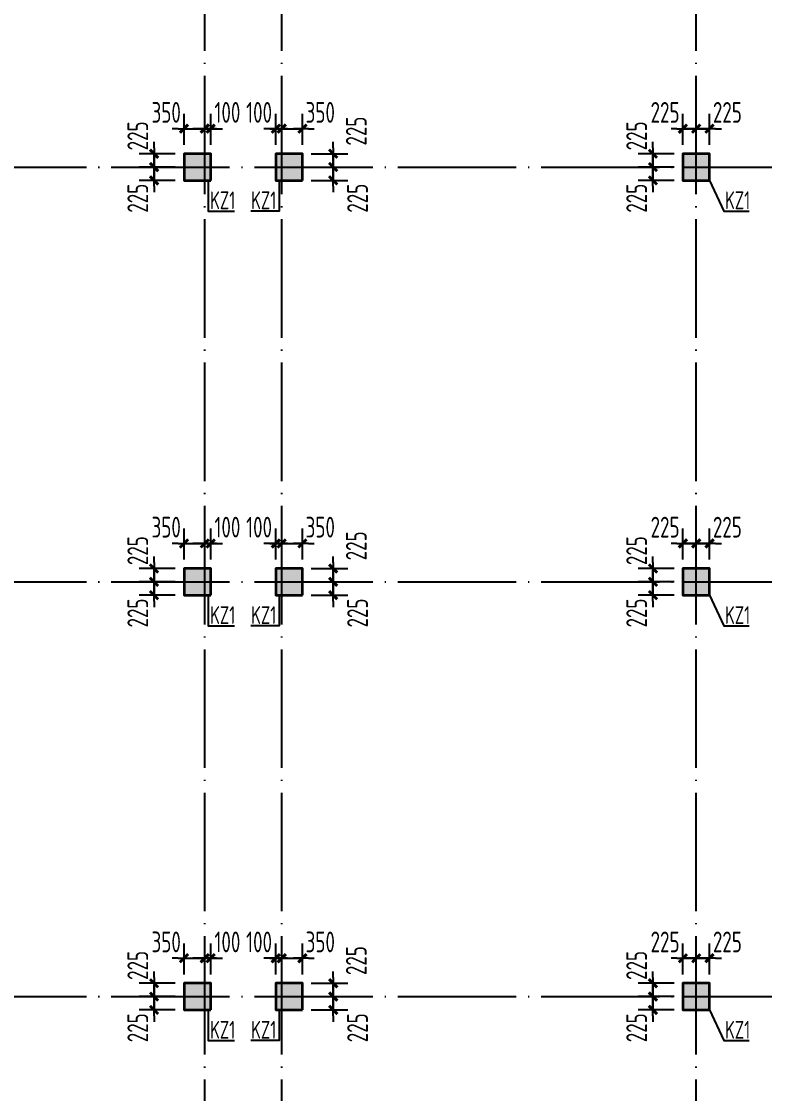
# Model space of a CAD drawing. Extents: x 8243024 to 8945023, y 669070 to 951310.
# Drawn here: x 8497166 to 8509716, y 915122 to 933216 of the extents above; entities that cross this region are included whole.
import ezdxf

# ---------------------------------------------------------------- set-up
doc = ezdxf.new("R2010")
doc.units = 0
doc.header["$LTSCALE"] = 1000
doc.linetypes.add('DOTE', pattern=[2.42, 2, -0.2, 0.02, -0.2])
doc.layers.get('0').update_dxf_attribs({"linetype": 'CONTINUOUS'})
doc.layers.get('Defpoints').update_dxf_attribs({"linetype": 'CONTINUOUS'})
for name, color, linetype in [('DIM', 3, 'CONTINUOUS'), ('DOTE', 1, 'DOTE'), ('PUB_TEXT', 7, 'CONTINUOUS'), ('柱涂实', 54, 'CONTINUOUS')]:
    doc.layers.add(name, color=color, linetype=linetype)
doc.layers.add('柱', color=2, linetype='CONTINUOUS', lineweight=35)
doc.styles.add('HZTXT', font='tssdeng.shx', dxfattribs={"width": 0.75, "bigfont": 'HZTXT.shx'})
doc.styles.add('TSSD_Dimension', font='Tssdeng.shx', dxfattribs={"width": 0.7, "bigfont": 'tssdchn.shx'})
doc.dimstyles.new('TSSD_100_100$0', dxfattribs={"dimtxt": 350, "dimasz": 100, "dimexe": 250, "dimexo": 150, "dimgap": 100, "dimtad": 1, "dimdec": 0, "dimzin": 0, "dimdsep": 46, "dimtxsty": 'TSSD_Dimension', "dimblk": '_TSDBK', "dimblk1": '_TSDBK', "dimblk2": '_TSDBK', "dimsah": 1, "dimcen": 0, "dimclrt": 7, "dimadec": 0, "dimazin": 0, "dimtfac": 1, "dimtdec": 0, "dimtix": 1, "dimtmove": 2, "dimatfit": 3, "dimldrblk": '_TSDBK', "dimfxl": 0, "dimtolj": 1, "dimtzin": 0, "dimarcsym": 0})

# ---------------------------------------------------------------- blocks, each defined once
blk = doc.blocks.new('_TSDBK')
blk.add_line((-1, 0), (1.5, 0))
at = {"const_width": 0.5}
blk.add_lwpolyline([(-0.7, -0.7), (0.7, 0.7)], dxfattribs=at)
blk = doc.blocks.new('*D1062')
at = {"layer": 'Defpoints', "color": 0}
for p in [(8499912, 930983), (8499406, 930758), (8499912, 930758)]:
    blk.add_point(p, dxfattribs=at)
at = {"layer": 'DIM', "color": 0, "lineweight": -2}
for p, q in [((8499406, 931083), (8499406, 931183)), ((8499762, 930983), (8499156, 930983)), ((8499406, 930983), (8499406, 930758)), ((8499762, 930758), (8499156, 930758)), ((8499406, 930658), (8499406, 930558))]:
    blk.add_line(p, q, dxfattribs=at)
at = {"layer": 'DIM', "color": 0, "lineweight": -2, "xscale": 100, "yscale": 100, "zscale": 100}
for p, rotation in [((8499406, 930983), 270), ((8499406, 930758), 90)]:
    blk.add_blockref('_TSDBK', p, dxfattribs=dict(at, rotation=rotation))
at = {"layer": 'DIM', "color": 7, "insert": (8499131, 931284), "char_height": 350, "attachment_point": 5, "rotation": 90, "style": 'TSSD_Dimension'}
blk.add_mtext('\\A1;225', dxfattribs=at)
blk = doc.blocks.new('*D1063')
at = {"layer": 'Defpoints', "color": 0}
for p in [(8499912, 930758), (8499406, 930533), (8499912, 930533)]:
    blk.add_point(p, dxfattribs=at)
at = {"layer": 'DIM', "color": 0, "lineweight": -2}
for p, q in [((8499406, 930858), (8499406, 930958)), ((8499762, 930758), (8499156, 930758)), ((8499406, 930758), (8499406, 930533)), ((8499762, 930533), (8499156, 930533)), ((8499406, 930433), (8499406, 930333))]:
    blk.add_line(p, q, dxfattribs=at)
at = {"layer": 'DIM', "color": 0, "lineweight": -2, "xscale": 100, "yscale": 100, "zscale": 100}
for p, rotation in [((8499406, 930758), 270), ((8499406, 930533), 90)]:
    blk.add_blockref('_TSDBK', p, dxfattribs=dict(at, rotation=rotation))
at = {"layer": 'DIM', "color": 7, "insert": (8499131, 930232), "char_height": 350, "attachment_point": 5, "rotation": 90, "style": 'TSSD_Dimension'}
blk.add_mtext('\\A1;225', dxfattribs=at)
blk = doc.blocks.new('*D1064')
at = {"layer": 'Defpoints', "color": 0}
for p in [(8500362, 931406), (8500262, 930983), (8500362, 930983)]:
    blk.add_point(p, dxfattribs=at)
at = {"layer": 'DIM', "color": 0, "lineweight": -2}
for p, q in [((8500262, 931133), (8500262, 931656)), ((8500362, 931133), (8500362, 931656)), ((8500162, 931406), (8500062, 931406)), ((8500262, 931406), (8500362, 931406)), ((8500462, 931406), (8500562, 931406))]:
    blk.add_line(p, q, dxfattribs=at)
at = {"layer": 'DIM', "color": 0, "lineweight": -2, "xscale": 100, "yscale": 100, "zscale": 100}
blk.add_blockref('_TSDBK', (8500262, 931406), dxfattribs=at)
at = {"layer": 'DIM', "color": 0, "lineweight": -2, "xscale": 100, "yscale": 100, "zscale": 100, "rotation": 180}
blk.add_blockref('_TSDBK', (8500362, 931406), dxfattribs=at)
at = {"layer": 'DIM', "color": 7, "insert": (8500645, 931681), "char_height": 350, "attachment_point": 5, "style": 'TSSD_Dimension'}
blk.add_mtext('\\A1;100', dxfattribs=at)
blk = doc.blocks.new('*D1065')
at = {"layer": 'Defpoints', "color": 0}
for p in [(8500262, 931406), (8499912, 930983), (8500262, 930983)]:
    blk.add_point(p, dxfattribs=at)
at = {"layer": 'DIM', "color": 0, "lineweight": -2}
for p, q in [((8499912, 931133), (8499912, 931656)), ((8500262, 931133), (8500262, 931656)), ((8499812, 931406), (8499712, 931406)), ((8499912, 931406), (8500262, 931406)), ((8500362, 931406), (8500462, 931406))]:
    blk.add_line(p, q, dxfattribs=at)
at = {"layer": 'DIM', "color": 0, "lineweight": -2, "xscale": 100, "yscale": 100, "zscale": 100}
blk.add_blockref('_TSDBK', (8499912, 931406), dxfattribs=at)
at = {"layer": 'DIM', "color": 0, "lineweight": -2, "xscale": 100, "yscale": 100, "zscale": 100, "rotation": 180}
blk.add_blockref('_TSDBK', (8500262, 931406), dxfattribs=at)
at = {"layer": 'DIM', "color": 7, "insert": (8499611, 931681), "char_height": 350, "attachment_point": 5, "style": 'TSSD_Dimension'}
blk.add_mtext('\\A1;350', dxfattribs=at)
blk = doc.blocks.new('*D1066')
at = {"layer": 'Defpoints', "color": 0}
for p in [(8501912, 931406), (8501562, 930983), (8501912, 930983)]:
    blk.add_point(p, dxfattribs=at)
at = {"layer": 'DIM', "color": 0, "lineweight": -2}
for p, q in [((8501562, 931133), (8501562, 931656)), ((8501912, 931133), (8501912, 931656)), ((8501462, 931406), (8501362, 931406)), ((8501562, 931406), (8501912, 931406)), ((8502012, 931406), (8502112, 931406))]:
    blk.add_line(p, q, dxfattribs=at)
at = {"layer": 'DIM', "color": 0, "lineweight": -2, "xscale": 100, "yscale": 100, "zscale": 100}
blk.add_blockref('_TSDBK', (8501562, 931406), dxfattribs=at)
at = {"layer": 'DIM', "color": 0, "lineweight": -2, "xscale": 100, "yscale": 100, "zscale": 100, "rotation": 180}
blk.add_blockref('_TSDBK', (8501912, 931406), dxfattribs=at)
at = {"layer": 'DIM', "color": 7, "insert": (8502213, 931681), "char_height": 350, "attachment_point": 5, "style": 'TSSD_Dimension'}
blk.add_mtext('\\A1;350', dxfattribs=at)
blk = doc.blocks.new('*D1067')
at = {"layer": 'Defpoints', "color": 0}
for p in [(8501562, 931406), (8501462, 930983), (8501562, 930983)]:
    blk.add_point(p, dxfattribs=at)
at = {"layer": 'DIM', "color": 0, "lineweight": -2}
for p, q in [((8501462, 931133), (8501462, 931656)), ((8501562, 931133), (8501562, 931656)), ((8501362, 931406), (8501262, 931406)), ((8501462, 931406), (8501562, 931406)), ((8501662, 931406), (8501762, 931406))]:
    blk.add_line(p, q, dxfattribs=at)
at = {"layer": 'DIM', "color": 0, "lineweight": -2, "xscale": 100, "yscale": 100, "zscale": 100}
blk.add_blockref('_TSDBK', (8501462, 931406), dxfattribs=at)
at = {"layer": 'DIM', "color": 0, "lineweight": -2, "xscale": 100, "yscale": 100, "zscale": 100, "rotation": 180}
blk.add_blockref('_TSDBK', (8501562, 931406), dxfattribs=at)
at = {"layer": 'DIM', "color": 7, "insert": (8501180, 931681), "char_height": 350, "attachment_point": 5, "style": 'TSSD_Dimension'}
blk.add_mtext('\\A1;100', dxfattribs=at)
blk = doc.blocks.new('*D1068')
at = {"layer": 'Defpoints', "color": 0}
for p in [(8501912, 930983), (8501912, 930758), (8502431, 930758)]:
    blk.add_point(p, dxfattribs=at)
at = {"layer": 'DIM', "color": 0, "lineweight": -2}
for p, q in [((8502431, 931083), (8502431, 931183)), ((8502062, 930983), (8502681, 930983)), ((8502431, 930983), (8502431, 930758)), ((8502062, 930758), (8502681, 930758)), ((8502431, 930658), (8502431, 930558))]:
    blk.add_line(p, q, dxfattribs=at)
at = {"layer": 'DIM', "color": 0, "lineweight": -2, "xscale": 100, "yscale": 100, "zscale": 100}
for p, rotation in [((8502431, 930983), 270), ((8502431, 930758), 90)]:
    blk.add_blockref('_TSDBK', p, dxfattribs=dict(at, rotation=rotation))
at = {"layer": 'DIM', "color": 7, "insert": (8502821, 931365), "char_height": 350, "attachment_point": 5, "rotation": 90, "style": 'TSSD_Dimension'}
blk.add_mtext('\\A1;225', dxfattribs=at)
blk = doc.blocks.new('*D1069')
at = {"layer": 'Defpoints', "color": 0}
for p in [(8501912, 930758), (8501912, 930533), (8502431, 930533)]:
    blk.add_point(p, dxfattribs=at)
at = {"layer": 'DIM', "color": 0, "lineweight": -2}
for p, q in [((8502431, 930858), (8502431, 930958)), ((8502062, 930758), (8502681, 930758)), ((8502431, 930758), (8502431, 930533)), ((8502062, 930533), (8502681, 930533)), ((8502431, 930433), (8502431, 930333))]:
    blk.add_line(p, q, dxfattribs=at)
at = {"layer": 'DIM', "color": 0, "lineweight": -2, "xscale": 100, "yscale": 100, "zscale": 100}
for p, rotation in [((8502431, 930758), 270), ((8502431, 930533), 90)]:
    blk.add_blockref('_TSDBK', p, dxfattribs=dict(at, rotation=rotation))
at = {"layer": 'DIM', "color": 7, "insert": (8502842, 930232), "char_height": 350, "attachment_point": 5, "rotation": 90, "style": 'TSSD_Dimension'}
blk.add_mtext('\\A1;225', dxfattribs=at)
blk = doc.blocks.new('*D1070')
at = {"layer": 'Defpoints', "color": 0}
for p in [(8499912, 923983), (8499406, 923758), (8499912, 923758)]:
    blk.add_point(p, dxfattribs=at)
at = {"layer": 'DIM', "color": 0, "lineweight": -2}
for p, q in [((8499406, 924083), (8499406, 924183)), ((8499762, 923983), (8499156, 923983)), ((8499406, 923983), (8499406, 923758)), ((8499762, 923758), (8499156, 923758)), ((8499406, 923658), (8499406, 923558))]:
    blk.add_line(p, q, dxfattribs=at)
at = {"layer": 'DIM', "color": 0, "lineweight": -2, "xscale": 100, "yscale": 100, "zscale": 100}
for p, rotation in [((8499406, 923983), 270), ((8499406, 923758), 90)]:
    blk.add_blockref('_TSDBK', p, dxfattribs=dict(at, rotation=rotation))
at = {"layer": 'DIM', "color": 7, "insert": (8499131, 924284), "char_height": 350, "attachment_point": 5, "rotation": 90, "style": 'TSSD_Dimension'}
blk.add_mtext('\\A1;225', dxfattribs=at)
blk = doc.blocks.new('*D1071')
at = {"layer": 'Defpoints', "color": 0}
for p in [(8499912, 923758), (8499406, 923533), (8499912, 923533)]:
    blk.add_point(p, dxfattribs=at)
at = {"layer": 'DIM', "color": 0, "lineweight": -2}
for p, q in [((8499406, 923858), (8499406, 923958)), ((8499762, 923758), (8499156, 923758)), ((8499406, 923758), (8499406, 923533)), ((8499762, 923533), (8499156, 923533)), ((8499406, 923433), (8499406, 923333))]:
    blk.add_line(p, q, dxfattribs=at)
at = {"layer": 'DIM', "color": 0, "lineweight": -2, "xscale": 100, "yscale": 100, "zscale": 100}
for p, rotation in [((8499406, 923758), 270), ((8499406, 923533), 90)]:
    blk.add_blockref('_TSDBK', p, dxfattribs=dict(at, rotation=rotation))
at = {"layer": 'DIM', "color": 7, "insert": (8499131, 923232), "char_height": 350, "attachment_point": 5, "rotation": 90, "style": 'TSSD_Dimension'}
blk.add_mtext('\\A1;225', dxfattribs=at)
blk = doc.blocks.new('*D1072')
at = {"layer": 'Defpoints', "color": 0}
for p in [(8500362, 924406), (8500262, 923983), (8500362, 923983)]:
    blk.add_point(p, dxfattribs=at)
at = {"layer": 'DIM', "color": 0, "lineweight": -2}
for p, q in [((8500262, 924133), (8500262, 924656)), ((8500362, 924133), (8500362, 924656)), ((8500162, 924406), (8500062, 924406)), ((8500262, 924406), (8500362, 924406)), ((8500462, 924406), (8500562, 924406))]:
    blk.add_line(p, q, dxfattribs=at)
at = {"layer": 'DIM', "color": 0, "lineweight": -2, "xscale": 100, "yscale": 100, "zscale": 100}
blk.add_blockref('_TSDBK', (8500262, 924406), dxfattribs=at)
at = {"layer": 'DIM', "color": 0, "lineweight": -2, "xscale": 100, "yscale": 100, "zscale": 100, "rotation": 180}
blk.add_blockref('_TSDBK', (8500362, 924406), dxfattribs=at)
at = {"layer": 'DIM', "color": 7, "insert": (8500645, 924681), "char_height": 350, "attachment_point": 5, "style": 'TSSD_Dimension'}
blk.add_mtext('\\A1;100', dxfattribs=at)
blk = doc.blocks.new('*D1073')
at = {"layer": 'Defpoints', "color": 0}
for p in [(8500262, 924406), (8499912, 923983), (8500262, 923983)]:
    blk.add_point(p, dxfattribs=at)
at = {"layer": 'DIM', "color": 0, "lineweight": -2}
for p, q in [((8499912, 924133), (8499912, 924656)), ((8500262, 924133), (8500262, 924656)), ((8499812, 924406), (8499712, 924406)), ((8499912, 924406), (8500262, 924406)), ((8500362, 924406), (8500462, 924406))]:
    blk.add_line(p, q, dxfattribs=at)
at = {"layer": 'DIM', "color": 0, "lineweight": -2, "xscale": 100, "yscale": 100, "zscale": 100}
blk.add_blockref('_TSDBK', (8499912, 924406), dxfattribs=at)
at = {"layer": 'DIM', "color": 0, "lineweight": -2, "xscale": 100, "yscale": 100, "zscale": 100, "rotation": 180}
blk.add_blockref('_TSDBK', (8500262, 924406), dxfattribs=at)
at = {"layer": 'DIM', "color": 7, "insert": (8499611, 924681), "char_height": 350, "attachment_point": 5, "style": 'TSSD_Dimension'}
blk.add_mtext('\\A1;350', dxfattribs=at)
blk = doc.blocks.new('*D1074')
at = {"layer": 'Defpoints', "color": 0}
for p in [(8501912, 924406), (8501562, 923983), (8501912, 923983)]:
    blk.add_point(p, dxfattribs=at)
at = {"layer": 'DIM', "color": 0, "lineweight": -2}
for p, q in [((8501562, 924133), (8501562, 924656)), ((8501912, 924133), (8501912, 924656)), ((8501462, 924406), (8501362, 924406)), ((8501562, 924406), (8501912, 924406)), ((8502012, 924406), (8502112, 924406))]:
    blk.add_line(p, q, dxfattribs=at)
at = {"layer": 'DIM', "color": 0, "lineweight": -2, "xscale": 100, "yscale": 100, "zscale": 100}
blk.add_blockref('_TSDBK', (8501562, 924406), dxfattribs=at)
at = {"layer": 'DIM', "color": 0, "lineweight": -2, "xscale": 100, "yscale": 100, "zscale": 100, "rotation": 180}
blk.add_blockref('_TSDBK', (8501912, 924406), dxfattribs=at)
at = {"layer": 'DIM', "color": 7, "insert": (8502213, 924681), "char_height": 350, "attachment_point": 5, "style": 'TSSD_Dimension'}
blk.add_mtext('\\A1;350', dxfattribs=at)
blk = doc.blocks.new('*D1075')
at = {"layer": 'Defpoints', "color": 0}
for p in [(8501562, 924406), (8501462, 923983), (8501562, 923983)]:
    blk.add_point(p, dxfattribs=at)
at = {"layer": 'DIM', "color": 0, "lineweight": -2}
for p, q in [((8501462, 924133), (8501462, 924656)), ((8501562, 924133), (8501562, 924656)), ((8501362, 924406), (8501262, 924406)), ((8501462, 924406), (8501562, 924406)), ((8501662, 924406), (8501762, 924406))]:
    blk.add_line(p, q, dxfattribs=at)
at = {"layer": 'DIM', "color": 0, "lineweight": -2, "xscale": 100, "yscale": 100, "zscale": 100}
blk.add_blockref('_TSDBK', (8501462, 924406), dxfattribs=at)
at = {"layer": 'DIM', "color": 0, "lineweight": -2, "xscale": 100, "yscale": 100, "zscale": 100, "rotation": 180}
blk.add_blockref('_TSDBK', (8501562, 924406), dxfattribs=at)
at = {"layer": 'DIM', "color": 7, "insert": (8501180, 924681), "char_height": 350, "attachment_point": 5, "style": 'TSSD_Dimension'}
blk.add_mtext('\\A1;100', dxfattribs=at)
blk = doc.blocks.new('*D1076')
at = {"layer": 'Defpoints', "color": 0}
for p in [(8501912, 923983), (8501912, 923758), (8502431, 923758)]:
    blk.add_point(p, dxfattribs=at)
at = {"layer": 'DIM', "color": 0, "lineweight": -2}
for p, q in [((8502431, 924083), (8502431, 924183)), ((8502062, 923983), (8502681, 923983)), ((8502431, 923983), (8502431, 923758)), ((8502062, 923758), (8502681, 923758)), ((8502431, 923658), (8502431, 923558))]:
    blk.add_line(p, q, dxfattribs=at)
at = {"layer": 'DIM', "color": 0, "lineweight": -2, "xscale": 100, "yscale": 100, "zscale": 100}
for p, rotation in [((8502431, 923983), 270), ((8502431, 923758), 90)]:
    blk.add_blockref('_TSDBK', p, dxfattribs=dict(at, rotation=rotation))
at = {"layer": 'DIM', "color": 7, "insert": (8502821, 924365), "char_height": 350, "attachment_point": 5, "rotation": 90, "style": 'TSSD_Dimension'}
blk.add_mtext('\\A1;225', dxfattribs=at)
blk = doc.blocks.new('*D1077')
at = {"layer": 'Defpoints', "color": 0}
for p in [(8501912, 923758), (8501912, 923533), (8502431, 923533)]:
    blk.add_point(p, dxfattribs=at)
at = {"layer": 'DIM', "color": 0, "lineweight": -2}
for p, q in [((8502431, 923858), (8502431, 923958)), ((8502062, 923758), (8502681, 923758)), ((8502431, 923758), (8502431, 923533)), ((8502062, 923533), (8502681, 923533)), ((8502431, 923433), (8502431, 923333))]:
    blk.add_line(p, q, dxfattribs=at)
at = {"layer": 'DIM', "color": 0, "lineweight": -2, "xscale": 100, "yscale": 100, "zscale": 100}
for p, rotation in [((8502431, 923758), 270), ((8502431, 923533), 90)]:
    blk.add_blockref('_TSDBK', p, dxfattribs=dict(at, rotation=rotation))
at = {"layer": 'DIM', "color": 7, "insert": (8502842, 923232), "char_height": 350, "attachment_point": 5, "rotation": 90, "style": 'TSSD_Dimension'}
blk.add_mtext('\\A1;225', dxfattribs=at)
blk = doc.blocks.new('*D1078')
at = {"layer": 'Defpoints', "color": 0}
for p in [(8499912, 916983), (8499406, 916758), (8499912, 916758)]:
    blk.add_point(p, dxfattribs=at)
at = {"layer": 'DIM', "color": 0, "lineweight": -2}
for p, q in [((8499406, 917083), (8499406, 917183)), ((8499762, 916983), (8499156, 916983)), ((8499406, 916983), (8499406, 916758)), ((8499762, 916758), (8499156, 916758)), ((8499406, 916658), (8499406, 916558))]:
    blk.add_line(p, q, dxfattribs=at)
at = {"layer": 'DIM', "color": 0, "lineweight": -2, "xscale": 100, "yscale": 100, "zscale": 100}
for p, rotation in [((8499406, 916983), 270), ((8499406, 916758), 90)]:
    blk.add_blockref('_TSDBK', p, dxfattribs=dict(at, rotation=rotation))
at = {"layer": 'DIM', "color": 7, "insert": (8499131, 917284), "char_height": 350, "attachment_point": 5, "rotation": 90, "style": 'TSSD_Dimension'}
blk.add_mtext('\\A1;225', dxfattribs=at)
blk = doc.blocks.new('*D1079')
at = {"layer": 'Defpoints', "color": 0}
for p in [(8499912, 916758), (8499406, 916533), (8499912, 916533)]:
    blk.add_point(p, dxfattribs=at)
at = {"layer": 'DIM', "color": 0, "lineweight": -2}
for p, q in [((8499406, 916858), (8499406, 916958)), ((8499762, 916758), (8499156, 916758)), ((8499406, 916758), (8499406, 916533)), ((8499762, 916533), (8499156, 916533)), ((8499406, 916433), (8499406, 916333))]:
    blk.add_line(p, q, dxfattribs=at)
at = {"layer": 'DIM', "color": 0, "lineweight": -2, "xscale": 100, "yscale": 100, "zscale": 100}
for p, rotation in [((8499406, 916758), 270), ((8499406, 916533), 90)]:
    blk.add_blockref('_TSDBK', p, dxfattribs=dict(at, rotation=rotation))
at = {"layer": 'DIM', "color": 7, "insert": (8499131, 916232), "char_height": 350, "attachment_point": 5, "rotation": 90, "style": 'TSSD_Dimension'}
blk.add_mtext('\\A1;225', dxfattribs=at)
blk = doc.blocks.new('*D1080')
at = {"layer": 'Defpoints', "color": 0}
for p in [(8500362, 917406), (8500262, 916983), (8500362, 916983)]:
    blk.add_point(p, dxfattribs=at)
at = {"layer": 'DIM', "color": 0, "lineweight": -2}
for p, q in [((8500262, 917133), (8500262, 917656)), ((8500362, 917133), (8500362, 917656)), ((8500162, 917406), (8500062, 917406)), ((8500262, 917406), (8500362, 917406)), ((8500462, 917406), (8500562, 917406))]:
    blk.add_line(p, q, dxfattribs=at)
at = {"layer": 'DIM', "color": 0, "lineweight": -2, "xscale": 100, "yscale": 100, "zscale": 100}
blk.add_blockref('_TSDBK', (8500262, 917406), dxfattribs=at)
at = {"layer": 'DIM', "color": 0, "lineweight": -2, "xscale": 100, "yscale": 100, "zscale": 100, "rotation": 180}
blk.add_blockref('_TSDBK', (8500362, 917406), dxfattribs=at)
at = {"layer": 'DIM', "color": 7, "insert": (8500645, 917681), "char_height": 350, "attachment_point": 5, "style": 'TSSD_Dimension'}
blk.add_mtext('\\A1;100', dxfattribs=at)
blk = doc.blocks.new('*D1081')
at = {"layer": 'Defpoints', "color": 0}
for p in [(8500262, 917406), (8499912, 916983), (8500262, 916983)]:
    blk.add_point(p, dxfattribs=at)
at = {"layer": 'DIM', "color": 0, "lineweight": -2}
for p, q in [((8499912, 917133), (8499912, 917656)), ((8500262, 917133), (8500262, 917656)), ((8499812, 917406), (8499712, 917406)), ((8499912, 917406), (8500262, 917406)), ((8500362, 917406), (8500462, 917406))]:
    blk.add_line(p, q, dxfattribs=at)
at = {"layer": 'DIM', "color": 0, "lineweight": -2, "xscale": 100, "yscale": 100, "zscale": 100}
blk.add_blockref('_TSDBK', (8499912, 917406), dxfattribs=at)
at = {"layer": 'DIM', "color": 0, "lineweight": -2, "xscale": 100, "yscale": 100, "zscale": 100, "rotation": 180}
blk.add_blockref('_TSDBK', (8500262, 917406), dxfattribs=at)
at = {"layer": 'DIM', "color": 7, "insert": (8499611, 917681), "char_height": 350, "attachment_point": 5, "style": 'TSSD_Dimension'}
blk.add_mtext('\\A1;350', dxfattribs=at)
blk = doc.blocks.new('*D1082')
at = {"layer": 'Defpoints', "color": 0}
for p in [(8501912, 917406), (8501562, 916983), (8501912, 916983)]:
    blk.add_point(p, dxfattribs=at)
at = {"layer": 'DIM', "color": 0, "lineweight": -2}
for p, q in [((8501562, 917133), (8501562, 917656)), ((8501912, 917133), (8501912, 917656)), ((8501462, 917406), (8501362, 917406)), ((8501562, 917406), (8501912, 917406)), ((8502012, 917406), (8502112, 917406))]:
    blk.add_line(p, q, dxfattribs=at)
at = {"layer": 'DIM', "color": 0, "lineweight": -2, "xscale": 100, "yscale": 100, "zscale": 100}
blk.add_blockref('_TSDBK', (8501562, 917406), dxfattribs=at)
at = {"layer": 'DIM', "color": 0, "lineweight": -2, "xscale": 100, "yscale": 100, "zscale": 100, "rotation": 180}
blk.add_blockref('_TSDBK', (8501912, 917406), dxfattribs=at)
at = {"layer": 'DIM', "color": 7, "insert": (8502213, 917681), "char_height": 350, "attachment_point": 5, "style": 'TSSD_Dimension'}
blk.add_mtext('\\A1;350', dxfattribs=at)
blk = doc.blocks.new('*D1083')
at = {"layer": 'Defpoints', "color": 0}
for p in [(8501562, 917406), (8501462, 916983), (8501562, 916983)]:
    blk.add_point(p, dxfattribs=at)
at = {"layer": 'DIM', "color": 0, "lineweight": -2}
for p, q in [((8501462, 917133), (8501462, 917656)), ((8501562, 917133), (8501562, 917656)), ((8501362, 917406), (8501262, 917406)), ((8501462, 917406), (8501562, 917406)), ((8501662, 917406), (8501762, 917406))]:
    blk.add_line(p, q, dxfattribs=at)
at = {"layer": 'DIM', "color": 0, "lineweight": -2, "xscale": 100, "yscale": 100, "zscale": 100}
blk.add_blockref('_TSDBK', (8501462, 917406), dxfattribs=at)
at = {"layer": 'DIM', "color": 0, "lineweight": -2, "xscale": 100, "yscale": 100, "zscale": 100, "rotation": 180}
blk.add_blockref('_TSDBK', (8501562, 917406), dxfattribs=at)
at = {"layer": 'DIM', "color": 7, "insert": (8501180, 917681), "char_height": 350, "attachment_point": 5, "style": 'TSSD_Dimension'}
blk.add_mtext('\\A1;100', dxfattribs=at)
blk = doc.blocks.new('*D1084')
at = {"layer": 'Defpoints', "color": 0}
for p in [(8501912, 916983), (8501912, 916758), (8502431, 916758)]:
    blk.add_point(p, dxfattribs=at)
at = {"layer": 'DIM', "color": 0, "lineweight": -2}
for p, q in [((8502431, 917083), (8502431, 917183)), ((8502062, 916983), (8502681, 916983)), ((8502431, 916983), (8502431, 916758)), ((8502062, 916758), (8502681, 916758)), ((8502431, 916658), (8502431, 916558))]:
    blk.add_line(p, q, dxfattribs=at)
at = {"layer": 'DIM', "color": 0, "lineweight": -2, "xscale": 100, "yscale": 100, "zscale": 100}
for p, rotation in [((8502431, 916983), 270), ((8502431, 916758), 90)]:
    blk.add_blockref('_TSDBK', p, dxfattribs=dict(at, rotation=rotation))
at = {"layer": 'DIM', "color": 7, "insert": (8502821, 917365), "char_height": 350, "attachment_point": 5, "rotation": 90, "style": 'TSSD_Dimension'}
blk.add_mtext('\\A1;225', dxfattribs=at)
blk = doc.blocks.new('*D1085')
at = {"layer": 'Defpoints', "color": 0}
for p in [(8501912, 916758), (8501912, 916533), (8502431, 916533)]:
    blk.add_point(p, dxfattribs=at)
at = {"layer": 'DIM', "color": 0, "lineweight": -2}
for p, q in [((8502431, 916858), (8502431, 916958)), ((8502062, 916758), (8502681, 916758)), ((8502431, 916758), (8502431, 916533)), ((8502062, 916533), (8502681, 916533)), ((8502431, 916433), (8502431, 916333))]:
    blk.add_line(p, q, dxfattribs=at)
at = {"layer": 'DIM', "color": 0, "lineweight": -2, "xscale": 100, "yscale": 100, "zscale": 100}
for p, rotation in [((8502431, 916758), 270), ((8502431, 916533), 90)]:
    blk.add_blockref('_TSDBK', p, dxfattribs=dict(at, rotation=rotation))
at = {"layer": 'DIM', "color": 7, "insert": (8502842, 916232), "char_height": 350, "attachment_point": 5, "rotation": 90, "style": 'TSSD_Dimension'}
blk.add_mtext('\\A1;225', dxfattribs=at)
blk = doc.blocks.new('*D1114')
at = {"layer": 'Defpoints', "color": 0}
for p in [(8508337, 916983), (8507831, 916758), (8508337, 916758)]:
    blk.add_point(p, dxfattribs=at)
at = {"layer": 'DIM', "color": 0, "lineweight": -2}
for p, q in [((8507831, 917083), (8507831, 917183)), ((8508187, 916983), (8507581, 916983)), ((8507831, 916983), (8507831, 916758)), ((8508187, 916758), (8507581, 916758)), ((8507831, 916658), (8507831, 916558))]:
    blk.add_line(p, q, dxfattribs=at)
at = {"layer": 'DIM', "color": 0, "lineweight": -2, "xscale": 100, "yscale": 100, "zscale": 100}
for p, rotation in [((8507831, 916983), 270), ((8507831, 916758), 90)]:
    blk.add_blockref('_TSDBK', p, dxfattribs=dict(at, rotation=rotation))
at = {"layer": 'DIM', "color": 7, "insert": (8507556, 917284), "char_height": 350, "attachment_point": 5, "rotation": 90, "style": 'TSSD_Dimension'}
blk.add_mtext('\\A1;225', dxfattribs=at)
blk = doc.blocks.new('*D1115')
at = {"layer": 'Defpoints', "color": 0}
for p in [(8508337, 916758), (8507831, 916533), (8508337, 916533)]:
    blk.add_point(p, dxfattribs=at)
at = {"layer": 'DIM', "color": 0, "lineweight": -2}
for p, q in [((8507831, 916858), (8507831, 916958)), ((8508187, 916758), (8507581, 916758)), ((8507831, 916758), (8507831, 916533)), ((8508187, 916533), (8507581, 916533)), ((8507831, 916433), (8507831, 916333))]:
    blk.add_line(p, q, dxfattribs=at)
at = {"layer": 'DIM', "color": 0, "lineweight": -2, "xscale": 100, "yscale": 100, "zscale": 100}
for p, rotation in [((8507831, 916758), 270), ((8507831, 916533), 90)]:
    blk.add_blockref('_TSDBK', p, dxfattribs=dict(at, rotation=rotation))
at = {"layer": 'DIM', "color": 7, "insert": (8507556, 916232), "char_height": 350, "attachment_point": 5, "rotation": 90, "style": 'TSSD_Dimension'}
blk.add_mtext('\\A1;225', dxfattribs=at)
blk = doc.blocks.new('*D1116')
at = {"layer": 'Defpoints', "color": 0}
for p in [(8508787, 917406), (8508562, 916983), (8508787, 916983)]:
    blk.add_point(p, dxfattribs=at)
at = {"layer": 'DIM', "color": 0, "lineweight": -2}
for p, q in [((8508562, 917133), (8508562, 917656)), ((8508787, 917133), (8508787, 917656)), ((8508462, 917406), (8508362, 917406)), ((8508562, 917406), (8508787, 917406)), ((8508887, 917406), (8508987, 917406))]:
    blk.add_line(p, q, dxfattribs=at)
at = {"layer": 'DIM', "color": 0, "lineweight": -2, "xscale": 100, "yscale": 100, "zscale": 100}
blk.add_blockref('_TSDBK', (8508562, 917406), dxfattribs=at)
at = {"layer": 'DIM', "color": 0, "lineweight": -2, "xscale": 100, "yscale": 100, "zscale": 100, "rotation": 180}
blk.add_blockref('_TSDBK', (8508787, 917406), dxfattribs=at)
at = {"layer": 'DIM', "color": 7, "insert": (8509088, 917681), "char_height": 350, "attachment_point": 5, "style": 'TSSD_Dimension'}
blk.add_mtext('\\A1;225', dxfattribs=at)
blk = doc.blocks.new('*D1117')
at = {"layer": 'Defpoints', "color": 0}
for p in [(8508562, 917406), (8508337, 916983), (8508562, 916983)]:
    blk.add_point(p, dxfattribs=at)
at = {"layer": 'DIM', "color": 0, "lineweight": -2}
for p, q in [((8508337, 917133), (8508337, 917656)), ((8508562, 917133), (8508562, 917656)), ((8508237, 917406), (8508137, 917406)), ((8508337, 917406), (8508562, 917406)), ((8508662, 917406), (8508762, 917406))]:
    blk.add_line(p, q, dxfattribs=at)
at = {"layer": 'DIM', "color": 0, "lineweight": -2, "xscale": 100, "yscale": 100, "zscale": 100}
blk.add_blockref('_TSDBK', (8508337, 917406), dxfattribs=at)
at = {"layer": 'DIM', "color": 0, "lineweight": -2, "xscale": 100, "yscale": 100, "zscale": 100, "rotation": 180}
blk.add_blockref('_TSDBK', (8508562, 917406), dxfattribs=at)
at = {"layer": 'DIM', "color": 7, "insert": (8508036, 917681), "char_height": 350, "attachment_point": 5, "style": 'TSSD_Dimension'}
blk.add_mtext('\\A1;225', dxfattribs=at)
blk = doc.blocks.new('*D1118')
at = {"layer": 'Defpoints', "color": 0}
for p in [(8508337, 923983), (8507831, 923758), (8508337, 923758)]:
    blk.add_point(p, dxfattribs=at)
at = {"layer": 'DIM', "color": 0, "lineweight": -2}
for p, q in [((8507831, 924083), (8507831, 924183)), ((8508187, 923983), (8507581, 923983)), ((8507831, 923983), (8507831, 923758)), ((8508187, 923758), (8507581, 923758)), ((8507831, 923658), (8507831, 923558))]:
    blk.add_line(p, q, dxfattribs=at)
at = {"layer": 'DIM', "color": 0, "lineweight": -2, "xscale": 100, "yscale": 100, "zscale": 100}
for p, rotation in [((8507831, 923983), 270), ((8507831, 923758), 90)]:
    blk.add_blockref('_TSDBK', p, dxfattribs=dict(at, rotation=rotation))
at = {"layer": 'DIM', "color": 7, "insert": (8507556, 924284), "char_height": 350, "attachment_point": 5, "rotation": 90, "style": 'TSSD_Dimension'}
blk.add_mtext('\\A1;225', dxfattribs=at)
blk = doc.blocks.new('*D1119')
at = {"layer": 'Defpoints', "color": 0}
for p in [(8508337, 923758), (8507831, 923533), (8508337, 923533)]:
    blk.add_point(p, dxfattribs=at)
at = {"layer": 'DIM', "color": 0, "lineweight": -2}
for p, q in [((8507831, 923858), (8507831, 923958)), ((8508187, 923758), (8507581, 923758)), ((8507831, 923758), (8507831, 923533)), ((8508187, 923533), (8507581, 923533)), ((8507831, 923433), (8507831, 923333))]:
    blk.add_line(p, q, dxfattribs=at)
at = {"layer": 'DIM', "color": 0, "lineweight": -2, "xscale": 100, "yscale": 100, "zscale": 100}
for p, rotation in [((8507831, 923758), 270), ((8507831, 923533), 90)]:
    blk.add_blockref('_TSDBK', p, dxfattribs=dict(at, rotation=rotation))
at = {"layer": 'DIM', "color": 7, "insert": (8507556, 923232), "char_height": 350, "attachment_point": 5, "rotation": 90, "style": 'TSSD_Dimension'}
blk.add_mtext('\\A1;225', dxfattribs=at)
blk = doc.blocks.new('*D1120')
at = {"layer": 'Defpoints', "color": 0}
for p in [(8508787, 924406), (8508562, 923983), (8508787, 923983)]:
    blk.add_point(p, dxfattribs=at)
at = {"layer": 'DIM', "color": 0, "lineweight": -2}
for p, q in [((8508562, 924133), (8508562, 924656)), ((8508787, 924133), (8508787, 924656)), ((8508462, 924406), (8508362, 924406)), ((8508562, 924406), (8508787, 924406)), ((8508887, 924406), (8508987, 924406))]:
    blk.add_line(p, q, dxfattribs=at)
at = {"layer": 'DIM', "color": 0, "lineweight": -2, "xscale": 100, "yscale": 100, "zscale": 100}
blk.add_blockref('_TSDBK', (8508562, 924406), dxfattribs=at)
at = {"layer": 'DIM', "color": 0, "lineweight": -2, "xscale": 100, "yscale": 100, "zscale": 100, "rotation": 180}
blk.add_blockref('_TSDBK', (8508787, 924406), dxfattribs=at)
at = {"layer": 'DIM', "color": 7, "insert": (8509088, 924681), "char_height": 350, "attachment_point": 5, "style": 'TSSD_Dimension'}
blk.add_mtext('\\A1;225', dxfattribs=at)
blk = doc.blocks.new('*D1121')
at = {"layer": 'Defpoints', "color": 0}
for p in [(8508562, 924406), (8508337, 923983), (8508562, 923983)]:
    blk.add_point(p, dxfattribs=at)
at = {"layer": 'DIM', "color": 0, "lineweight": -2}
for p, q in [((8508337, 924133), (8508337, 924656)), ((8508562, 924133), (8508562, 924656)), ((8508237, 924406), (8508137, 924406)), ((8508337, 924406), (8508562, 924406)), ((8508662, 924406), (8508762, 924406))]:
    blk.add_line(p, q, dxfattribs=at)
at = {"layer": 'DIM', "color": 0, "lineweight": -2, "xscale": 100, "yscale": 100, "zscale": 100}
blk.add_blockref('_TSDBK', (8508337, 924406), dxfattribs=at)
at = {"layer": 'DIM', "color": 0, "lineweight": -2, "xscale": 100, "yscale": 100, "zscale": 100, "rotation": 180}
blk.add_blockref('_TSDBK', (8508562, 924406), dxfattribs=at)
at = {"layer": 'DIM', "color": 7, "insert": (8508036, 924681), "char_height": 350, "attachment_point": 5, "style": 'TSSD_Dimension'}
blk.add_mtext('\\A1;225', dxfattribs=at)
blk = doc.blocks.new('*D1122')
at = {"layer": 'Defpoints', "color": 0}
for p in [(8508337, 930983), (8507831, 930758), (8508337, 930758)]:
    blk.add_point(p, dxfattribs=at)
at = {"layer": 'DIM', "color": 0, "lineweight": -2}
for p, q in [((8507831, 931083), (8507831, 931183)), ((8508187, 930983), (8507581, 930983)), ((8507831, 930983), (8507831, 930758)), ((8508187, 930758), (8507581, 930758)), ((8507831, 930658), (8507831, 930558))]:
    blk.add_line(p, q, dxfattribs=at)
at = {"layer": 'DIM', "color": 0, "lineweight": -2, "xscale": 100, "yscale": 100, "zscale": 100}
for p, rotation in [((8507831, 930983), 270), ((8507831, 930758), 90)]:
    blk.add_blockref('_TSDBK', p, dxfattribs=dict(at, rotation=rotation))
at = {"layer": 'DIM', "color": 7, "insert": (8507556, 931284), "char_height": 350, "attachment_point": 5, "rotation": 90, "style": 'TSSD_Dimension'}
blk.add_mtext('\\A1;225', dxfattribs=at)
blk = doc.blocks.new('*D1123')
at = {"layer": 'Defpoints', "color": 0}
for p in [(8508337, 930758), (8507831, 930533), (8508337, 930533)]:
    blk.add_point(p, dxfattribs=at)
at = {"layer": 'DIM', "color": 0, "lineweight": -2}
for p, q in [((8507831, 930858), (8507831, 930958)), ((8508187, 930758), (8507581, 930758)), ((8507831, 930758), (8507831, 930533)), ((8508187, 930533), (8507581, 930533)), ((8507831, 930433), (8507831, 930333))]:
    blk.add_line(p, q, dxfattribs=at)
at = {"layer": 'DIM', "color": 0, "lineweight": -2, "xscale": 100, "yscale": 100, "zscale": 100}
for p, rotation in [((8507831, 930758), 270), ((8507831, 930533), 90)]:
    blk.add_blockref('_TSDBK', p, dxfattribs=dict(at, rotation=rotation))
at = {"layer": 'DIM', "color": 7, "insert": (8507556, 930232), "char_height": 350, "attachment_point": 5, "rotation": 90, "style": 'TSSD_Dimension'}
blk.add_mtext('\\A1;225', dxfattribs=at)
blk = doc.blocks.new('*D1124')
at = {"layer": 'Defpoints', "color": 0}
for p in [(8508787, 931406), (8508562, 930983), (8508787, 930983)]:
    blk.add_point(p, dxfattribs=at)
at = {"layer": 'DIM', "color": 0, "lineweight": -2}
for p, q in [((8508562, 931133), (8508562, 931656)), ((8508787, 931133), (8508787, 931656)), ((8508462, 931406), (8508362, 931406)), ((8508562, 931406), (8508787, 931406)), ((8508887, 931406), (8508987, 931406))]:
    blk.add_line(p, q, dxfattribs=at)
at = {"layer": 'DIM', "color": 0, "lineweight": -2, "xscale": 100, "yscale": 100, "zscale": 100}
blk.add_blockref('_TSDBK', (8508562, 931406), dxfattribs=at)
at = {"layer": 'DIM', "color": 0, "lineweight": -2, "xscale": 100, "yscale": 100, "zscale": 100, "rotation": 180}
blk.add_blockref('_TSDBK', (8508787, 931406), dxfattribs=at)
at = {"layer": 'DIM', "color": 7, "insert": (8509088, 931681), "char_height": 350, "attachment_point": 5, "style": 'TSSD_Dimension'}
blk.add_mtext('\\A1;225', dxfattribs=at)
blk = doc.blocks.new('*D1125')
at = {"layer": 'Defpoints', "color": 0}
for p in [(8508562, 931406), (8508337, 930983), (8508562, 930983)]:
    blk.add_point(p, dxfattribs=at)
at = {"layer": 'DIM', "color": 0, "lineweight": -2}
for p, q in [((8508337, 931133), (8508337, 931656)), ((8508562, 931133), (8508562, 931656)), ((8508237, 931406), (8508137, 931406)), ((8508337, 931406), (8508562, 931406)), ((8508662, 931406), (8508762, 931406))]:
    blk.add_line(p, q, dxfattribs=at)
at = {"layer": 'DIM', "color": 0, "lineweight": -2, "xscale": 100, "yscale": 100, "zscale": 100}
blk.add_blockref('_TSDBK', (8508337, 931406), dxfattribs=at)
at = {"layer": 'DIM', "color": 0, "lineweight": -2, "xscale": 100, "yscale": 100, "zscale": 100, "rotation": 180}
blk.add_blockref('_TSDBK', (8508562, 931406), dxfattribs=at)
at = {"layer": 'DIM', "color": 7, "insert": (8508036, 931681), "char_height": 350, "attachment_point": 5, "style": 'TSSD_Dimension'}
blk.add_mtext('\\A1;225', dxfattribs=at)

msp = doc.modelspace()

# ---------------------------------------------------------------- hatches: boundary and pattern name
at = {"layer": '柱涂实'}
for points in [[(8500362.3, 930533.1), (8500362.3, 930983.1), (8499912.3, 930983.1), (8499912.3, 930533.1)], [(8501912.3, 930533.1), (8501912.3, 930983.1), (8501462.3, 930983.1), (8501462.3, 930533.1)], [(8508787.3, 930533.1), (8508787.3, 930983.1), (8508337.3, 930983.1), (8508337.3, 930533.1)], [(8500362.3, 923533.1), (8500362.3, 923983.1), (8499912.3, 923983.1), (8499912.3, 923533.1)], [(8501912.3, 923533.1), (8501912.3, 923983.1), (8501462.3, 923983.1), (8501462.3, 923533.1)], [(8508787.3, 923533.1), (8508787.3, 923983.1), (8508337.3, 923983.1), (8508337.3, 923533.1)], [(8500362.3, 916533.1), (8500362.3, 916983.1), (8499912.3, 916983.1), (8499912.3, 916533.1)], [(8501912.3, 916533.1), (8501912.3, 916983.1), (8501462.3, 916983.1), (8501462.3, 916533.1)], [(8508787.3, 916533.1), (8508787.3, 916983.1), (8508337.3, 916983.1), (8508337.3, 916533.1)]]:
    msp.add_hatch(color=256, dxfattribs=at).paths.add_polyline_path(points)

# ---------------------------------------------------------------- linework, layer by layer
at = {"layer": 'DOTE'}
for p, q in [((8500262.3, 901258.1), (8500262.3, 946258.1)), ((8501562.3, 901258.1), (8501562.3, 946258.1)), ((8508562.3, 901258.1), (8508562.3, 946258.1)), ((8435762.3, 930758.1), (8566062.3, 930758.1)), ((8435762.3, 923758.1), (8566062.3, 923758.1)), ((8435762.3, 916758.1), (8566062.3, 916758.1))]:
    msp.add_line(p, q, dxfattribs=at)
at = {"layer": 'PUB_TEXT', "color": 7}
for points in [[(8500317.6, 930533.1), (8500317.6, 930015.3), (8500762.2, 930015.3)], [(8501520.8, 930533.1), (8501520.8, 930015.3), (8501041.9, 930015.3)], [(8508787.3, 930533.1), (8509026.7, 930015.3), (8509457.9, 930015.3)], [(8500317.6, 923533.1), (8500317.6, 923015.3), (8500762.2, 923015.3)], [(8501520.8, 923533.1), (8501520.8, 923015.3), (8501041.9, 923015.3)], [(8508787.3, 923533.1), (8509026.7, 923015.3), (8509457.9, 923015.3)], [(8500317.6, 916533.1), (8500317.6, 916015.3), (8500762.2, 916015.3)], [(8501520.8, 916533.1), (8501520.8, 916015.3), (8501041.9, 916015.3)], [(8508787.3, 916533.1), (8509026.7, 916015.3), (8509457.9, 916015.3)]]:
    msp.add_lwpolyline(points, dxfattribs=at)
at = {"layer": '柱'}
for points in [[(8500362.3, 930533.1), (8500362.3, 930983.1), (8499912.3, 930983.1), (8499912.3, 930533.1)], [(8501912.3, 930533.1), (8501912.3, 930983.1), (8501462.3, 930983.1), (8501462.3, 930533.1)], [(8508787.3, 930533.1), (8508787.3, 930983.1), (8508337.3, 930983.1), (8508337.3, 930533.1)], [(8500362.3, 923533.1), (8500362.3, 923983.1), (8499912.3, 923983.1), (8499912.3, 923533.1)], [(8501912.3, 923533.1), (8501912.3, 923983.1), (8501462.3, 923983.1), (8501462.3, 923533.1)], [(8508787.3, 923533.1), (8508787.3, 923983.1), (8508337.3, 923983.1), (8508337.3, 923533.1)], [(8500362.3, 916533.1), (8500362.3, 916983.1), (8499912.3, 916983.1), (8499912.3, 916533.1)], [(8501912.3, 916533.1), (8501912.3, 916983.1), (8501462.3, 916983.1), (8501462.3, 916533.1)], [(8508787.3, 916533.1), (8508787.3, 916983.1), (8508337.3, 916983.1), (8508337.3, 916533.1)]]:
    msp.add_lwpolyline(points, close=True, dxfattribs=at)
at = {"layer": '柱涂实', "linetype": 'Continuous'}
for points in [[(8500362.3, 930533.1), (8500362.3, 930983.1), (8499912.3, 930983.1), (8499912.3, 930533.1)], [(8501912.3, 930533.1), (8501912.3, 930983.1), (8501462.3, 930983.1), (8501462.3, 930533.1)], [(8508787.3, 930533.1), (8508787.3, 930983.1), (8508337.3, 930983.1), (8508337.3, 930533.1)], [(8500362.3, 923533.1), (8500362.3, 923983.1), (8499912.3, 923983.1), (8499912.3, 923533.1)], [(8501912.3, 923533.1), (8501912.3, 923983.1), (8501462.3, 923983.1), (8501462.3, 923533.1)], [(8508787.3, 923533.1), (8508787.3, 923983.1), (8508337.3, 923983.1), (8508337.3, 923533.1)], [(8500362.3, 916533.1), (8500362.3, 916983.1), (8499912.3, 916983.1), (8499912.3, 916533.1)], [(8501912.3, 916533.1), (8501912.3, 916983.1), (8501462.3, 916983.1), (8501462.3, 916533.1)], [(8508787.3, 916533.1), (8508787.3, 916983.1), (8508337.3, 916983.1), (8508337.3, 916533.1)]]:
    msp.add_lwpolyline(points, close=True, dxfattribs=at)

# ---------------------------------------------------------------- texts
at = {"layer": 'PUB_TEXT', "color": 6, "style": 'HZTXT', "width": 0.7}
for p in [(8500352.2, 930047.3), (8501044.9, 930047.3), (8509048.3, 930047.3), (8500352.2, 923047.3), (8501044.9, 923047.3), (8509048.3, 923047.3), (8500352.2, 916047.3), (8501044.9, 916047.3), (8509048.3, 916047.3)]:
    msp.add_text('KZ1', height=300, dxfattribs=at).set_placement(p)

# ---------------------------------------------------------------- dimensions: what is measured, and where the dimension line sits
at = {"layer": 'DIM'}
for base, p1, p2, picture, middle in [((8500262.3, 931406), (8499912.3, 930983.1), (8500262.3, 930983.1), '*D1065', (8499611.2, 931681)), ((8500362.3, 931406), (8500262.3, 930983.1), (8500362.3, 930983.1), '*D1064', (8500644.5, 931681)), ((8501562.3, 931406), (8501462.3, 930983.1), (8501562.3, 930983.1), '*D1067', (8501180.1, 931681)), ((8501912.3, 931406), (8501562.3, 930983.1), (8501912.3, 930983.1), '*D1066', (8502213.4, 931681)), ((8508562.3, 931406), (8508337.3, 930983.1), (8508562.3, 930983.1), '*D1125', (8508036.2, 931681)), ((8508787.3, 931406), (8508562.3, 930983.1), (8508787.3, 930983.1), '*D1124', (8509088.4, 931681)), ((8500262.3, 924406), (8499912.3, 923983.1), (8500262.3, 923983.1), '*D1073', (8499611.2, 924681)), ((8500362.3, 924406), (8500262.3, 923983.1), (8500362.3, 923983.1), '*D1072', (8500644.5, 924681)), ((8501562.3, 924406), (8501462.3, 923983.1), (8501562.3, 923983.1), '*D1075', (8501180.1, 924681)), ((8501912.3, 924406), (8501562.3, 923983.1), (8501912.3, 923983.1), '*D1074', (8502213.4, 924681)), ((8508562.3, 924406), (8508337.3, 923983.1), (8508562.3, 923983.1), '*D1121', (8508036.2, 924681)), ((8508787.3, 924406), (8508562.3, 923983.1), (8508787.3, 923983.1), '*D1120', (8509088.4, 924681)), ((8500262.3, 917406), (8499912.3, 916983.1), (8500262.3, 916983.1), '*D1081', (8499611.2, 917681)), ((8500362.3, 917406), (8500262.3, 916983.1), (8500362.3, 916983.1), '*D1080', (8500644.5, 917681)), ((8501562.3, 917406), (8501462.3, 916983.1), (8501562.3, 916983.1), '*D1083', (8501180.1, 917681)), ((8501912.3, 917406), (8501562.3, 916983.1), (8501912.3, 916983.1), '*D1082', (8502213.4, 917681)), ((8508562.3, 917406), (8508337.3, 916983.1), (8508562.3, 916983.1), '*D1117', (8508036.2, 917681)), ((8508787.3, 917406), (8508562.3, 916983.1), (8508787.3, 916983.1), '*D1116', (8509088.4, 917681))]:
    dim = msp.add_linear_dim(base=base, p1=p1, p2=p2, dimstyle='TSSD_100_100$0', dxfattribs=at)
    dim.commit()
    dim.dimension.update_dxf_attribs({"geometry": picture, "text_midpoint": middle, "dimtype": 160})
for base, p1, p2, picture, middle in [((8499406.2, 930758.1), (8499912.3, 930983.1), (8499912.3, 930758.1), '*D1062', (8499131.2, 931284.2)), ((8502430.6, 930758.1), (8501912.3, 930983.1), (8501912.3, 930758.1), '*D1068', (8502821.2, 931365.4)), ((8507831.2, 930758.1), (8508337.3, 930983.1), (8508337.3, 930758.1), '*D1122', (8507556.2, 931284.2)), ((8499406.2, 930533.1), (8499912.3, 930758.1), (8499912.3, 930533.1), '*D1063', (8499131.2, 930232)), ((8502430.6, 930533.1), (8501912.3, 930758.1), (8501912.3, 930533.1), '*D1069', (8502842.5, 930232)), ((8507831.2, 930533.1), (8508337.3, 930758.1), (8508337.3, 930533.1), '*D1123', (8507556.2, 930232)), ((8499406.2, 923758.1), (8499912.3, 923983.1), (8499912.3, 923758.1), '*D1070', (8499131.2, 924284.2)), ((8502430.6, 923758.1), (8501912.3, 923983.1), (8501912.3, 923758.1), '*D1076', (8502821.2, 924365.4)), ((8507831.2, 923758.1), (8508337.3, 923983.1), (8508337.3, 923758.1), '*D1118', (8507556.2, 924284.2)), ((8499406.2, 923533.1), (8499912.3, 923758.1), (8499912.3, 923533.1), '*D1071', (8499131.2, 923232)), ((8502430.6, 923533.1), (8501912.3, 923758.1), (8501912.3, 923533.1), '*D1077', (8502842.5, 923232)), ((8507831.2, 923533.1), (8508337.3, 923758.1), (8508337.3, 923533.1), '*D1119', (8507556.2, 923232)), ((8502430.6, 916758.1), (8501912.3, 916983.1), (8501912.3, 916758.1), '*D1084', (8502821.2, 917365.4)), ((8499406.2, 916758.1), (8499912.3, 916983.1), (8499912.3, 916758.1), '*D1078', (8499131.2, 917284.2)), ((8507831.2, 916758.1), (8508337.3, 916983.1), (8508337.3, 916758.1), '*D1114', (8507556.2, 917284.2)), ((8499406.2, 916533.1), (8499912.3, 916758.1), (8499912.3, 916533.1), '*D1079', (8499131.2, 916232)), ((8502430.6, 916533.1), (8501912.3, 916758.1), (8501912.3, 916533.1), '*D1085', (8502842.5, 916232)), ((8507831.2, 916533.1), (8508337.3, 916758.1), (8508337.3, 916533.1), '*D1115', (8507556.2, 916232))]:
    dim = msp.add_linear_dim(base=base, p1=p1, p2=p2, angle=90, dimstyle='TSSD_100_100$0', dxfattribs=at)
    dim.commit()
    dim.dimension.update_dxf_attribs({"geometry": picture, "text_midpoint": middle, "dimtype": 160})

doc.saveas('drawing.dxf')
